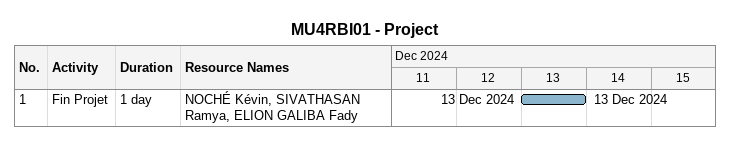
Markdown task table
MU4RBI01 - Project

| ID | Task | Duration | Start | Finish | Resources |
|---|---|---|---|---|---|
| 1 | Fin Projet | 1d | 2024-12-13 | 2024-12-13 | NOCHÉ Kévin, SIVATHASAN Ramya, ELION GALIBA Fady |
